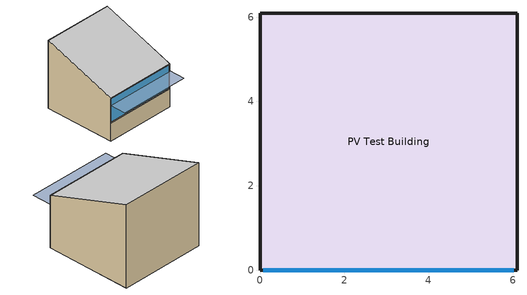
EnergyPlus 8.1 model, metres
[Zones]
PV Test Building
 floor ground (Exterior Floor): 6.1,6.1 6.1,0 0,0 0,6.1 z0
 wall outside (Exterior Wall): 6.1,6.1 0,6.1 z0:5.79; 0,0 6.1,0 z1.52:3.66; 0,6.1,5.79 0,6.1,0 0,0,0 0,0,3.66; 6.1,0,3.66 6.1,0,0 6.1,6.1,0 6.1,6.1,5.79
 wall outside (PVSpandrlPanel): 0,0 6.1,0 z0:1.52
 window (Exterior Window): 0.08,0 6.02,0 z1.59:3.58
 ceiling othersideconditionsmodel (PVRoofPaverUnderlayment): 0,6.1,5.79 0,0,3.66 6.1,0,3.66 6.1,6.1,5.79
shading: 0,-1.37,3.05 6.1,-1.37,3.04 6.1,0,3.04 0,0,3.05
[Building]
Untitled: North Axis {deg}=0; Terrain=City; Loads Convergence Tolerance Value=0.04; Temperature Convergence Tolerance Value {deltaC}=0.4; Solar Distribution=FullInteriorAndExterior; Maximum Number of Warmup Days=25; Minimum Number of Warmup Days=6
[Site:Location]
CHICAGO_IL_USA TMY2-94846: Latitude {deg}=41.78; Longitude {deg}=-87.75; Time Zone {hr}=-6; Elevation {m}=190
[Material]
Name | Roughness | Thickness {m} | Conductivity {W/m-K} | Density {kg/m3} | Specific Heat {J/kg-K} | Thermal Absorptance | Solar Absorptance | Visible Absorptance
I02 50mm insulation board | MediumRough | 0.0508 | 0.03 | 43 | 1210
G01a 19mm gypsum board | MediumSmooth | 0.019 | 0.16 | 800 | 1090
M01 100mm brick | MediumRough | 0.1016 | 0.89 | 1920 | 790
M15 200mm heavyweight concrete | MediumRough | 0.2032 | 1.95 | 2240 | 900
B4 - 3 IN INSULATION | VeryRough | 0.07 | 0.04 | 32.03 | 830 | 0.9 | 0.5 | 0.5
PVModule(glass) | Smooth | 0.007 | 0.78 | 2700 | 840 | 0.84 | 0.92 | 0.92
E6 - 1 / 2 IN GYP SHEATHING BOARD | Smooth | 0.01 | 0.16 | 784.9 | 830 | 0.9 | 0.92 | 0.92
ROOFING - BUILT UP ROOFING - 3 / 8 IN | VeryRough | 0.0095 | 0.16 | 1121.29 | 1460 | 0.9 | 0.7 | 0.7
INS-Roof-R_15 | MediumRough | 0.1295 | 0.049 | 265 | 836.8 | 0.9 | 0.7 | 0.7
MAT-METAL | MediumSmooth | 0.001524 | 45.006 | 7680 | 418.4 | 0.9 | 0.7 | 0.7
IN35 | Rough | 0.0508 | 0.035 | 29 | 1213 | 0.9 | 0.5 | 0.5
[Material:AirGap]
F04 Wall air space resistance: Thermal Resistance {m2-K/W}=0.15
[WindowMaterial:Glazing]
Clear 3mm: Optical Data Type=SpectralAverage; Thickness {m}=0.003; Solar Transmittance at Normal Incidence=0.837; Front Side Solar Reflectance at Normal Incidence=0.075; Back Side Solar Reflectance at Normal Incidence=0.075; Visible Transmittance at Normal Incidence=0.898; Front Side Visible Reflectance at Normal Incidence=0.081; Back Side Visible Reflectance at Normal Incidence=0.081; Infrared Transmittance at Normal Incidence=0; Front Side Infrared Hemispherical Emissivity=0.84; Back Side Infrared Hemispherical Emissivity=0.84; Conductivity {W/m-K}=0.9
[WindowMaterial:Gas]
Air 13mm: Gas Type=Air; Thickness {m}=0.0127
[Construction]
Exterior Floor: I02 50mm insulation board, M15 200mm heavyweight concrete
Exterior Wall: M01 100mm brick, M15 200mm heavyweight concrete, I02 50mm insulation board, F04 Wall air space resistance, G01a 19mm gypsum board
Exterior Window: Clear 3mm, Air 13mm, Clear 3mm
PVSpandrlPanel: PVModule(glass), PVModule(glass), B4 - 3 IN INSULATION, E6 - 1 / 2 IN GYP SHEATHING BOARD
PVRoofPaverUnderlayment: IN35, ROOFING - BUILT UP ROOFING - 3 / 8 IN, INS-Roof-R_15, MAT-METAL
[HVACTemplate:Thermostat]
Constant Setpoint Thermostat: Constant Heating Setpoint {C}=20; Constant Cooling Setpoint {C}=25
[Zone]
PV Test Building: Multiplier=1
[SurfaceProperty:OtherSideConditionsModel]
PVRoofPaverSystem1: Type of Modeling=GapConvectionRadiation
[SurfaceProperty:ExteriorNaturalVentedCavity]
PVRoofPaverExtVentCav1: Boundary Conditions Model=PVRoofPaverSystem1; Area Fraction of Openings=0.02; Thermal Emissivity of Exterior Baffle Material=0.9; Solar Absorbtivity of Exterior Baffle=0.92; Height Scale for Buoyancy-Driven Ventilation {m}=0.05; Effective Thickness of Cavity Behind Exterior Baffle {m}=0.05; Ratio of Actual Surface Area to Projected Surface Area=0.97; Roughness of Exterior Surface=Smooth; Effectiveness for Perforations with Respect to Wind=0.1; Discharge Coefficient for Openings with Respect to Buoyancy Driven Flow=0.5; Surface 1=roof
[ElectricLoadCenter:Distribution]
Simple Electric Load Center: Generator List=PV list; Generator Operation Scheme Type=Baseload; Demand Limit Scheme Purchased Electric Demand Limit {W}=0; Electrical Buss Type=DirectCurrentWithInverter; Inverter Object=Simple Ideal Inverter
[ElectricLoadCenter:Inverter:Simple]
Simple Ideal Inverter: Availability Schedule=always On; Radiative Fraction=0; Inverter Efficiency=1
[ElectricLoadCenter:Generators]
PV list: Generator 1=SIMPLE PV ShadingSurface; Generator 1 Rated Electric Power Output {W}=20000; Generator 1 Availability Schedule=always On; Generator 2=SIMPLE Integrated PV; Generator 2 Rated Electric Power Output {W}=20000; Generator 2 Availability Schedule=always On; Generator 3=SIMPLE Roof Paver PV; Generator 3 Rated Electric Power Output {W}=20000; Generator 3 Availability Schedule=always On
[PhotovoltaicPerformance:Simple]
12percentEffPVhalfArea: Fraction of Surface Area with Active Solar Cells=0.5; Conversion Efficiency Input Mode=Fixed; Value for Cell Efficiency if Fixed=0.12
[Generator:Photovoltaic] Module Performance=12percentEffPVhalfArea; Number of Series Strings in Parallel=1; Number of Modules in Series=1
Name | Surface | Heat Transfer Integration Mode
SIMPLE PV ShadingSurface | external shade | Decoupled
SIMPLE Integrated PV | spandral panel | IntegratedSurfaceOutsideFace
SIMPLE Roof Paver PV | roof | IntegratedExteriorVentedCavity
[Schedule:Compact]
Always On: Through: 12/31, For: AllDays, Until: 24:00, 1
